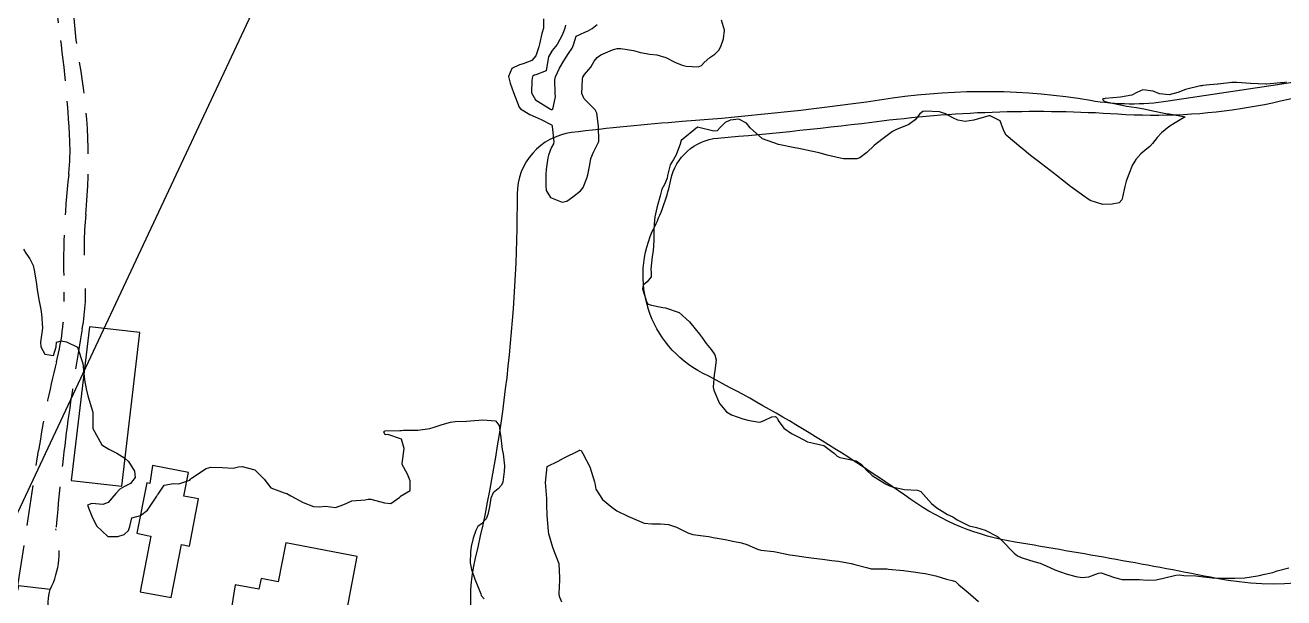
# Model space of a CAD drawing. Header units: metres. Extents: x 298520 to 308411, y 7433745 to 7450750.
# Drawn here: x 301082.7 to 301237.7, y 7443941.3 to 7444011.9 of the extents above; entities that cross this region are included whole.
import ezdxf

# ---------------------------------------------------------------- set-up
doc = ezdxf.new("R2010")
doc.units = ezdxf.units.M
doc.header["$LTSCALE"] = 10
doc.linetypes.add('CONTINUO', pattern=[0])
doc.linetypes.add('DASHED', pattern=[0.75, 0.5, -0.25])
for name, color, linetype in [('Area Verde e Lazer', 94, 'Continuous'), ('Curvas de Nivel 1m', 11, 'Continuous'), ('Edificações', 30, 'Continuous'), ('Hidrografia', 140, 'Continuous'), ('TEXTO', 45, 'Continuous'), ('Vias Primárias', 230, 'Continuous'), ('Vias Secundárias', 230, 'DASHED')]:
    doc.layers.add(name, color=color, linetype=linetype)

msp = doc.modelspace()

# ---------------------------------------------------------------- linework, layer by layer
at = {"layer": 'Area Verde e Lazer', "elevation": 683.98}
msp.add_lwpolyline([(301244.65, 7444005.75), (301236.08, 7444004.44, 0), (301223.44, 7444002.52, -0.079964), (301213.85, 7444002.6, 0.078577), (301189.51, 7444002.88, -0.017587), (301163.61, 7444000.01, 0.012035), (301150, 7443998.66, 0.378668), (301143.29, 7443991.06, -0.057498), (301138.13, 7443946.2, 0.342844), (301149.93, 7443920.55, 0.077568), (301153.36, 7443919.4, 0.010024), (301179.65, 7443915.45, 0.021064), (301218.07, 7443912.09, 0.035305), (301232.21, 7443912.45, 0.299651), (301239.1, 7443918.01, -0.016754)], format="xyb", dxfattribs=at)
at = {"layer": 'Curvas de Nivel 1m', "flags": 128}
for points, elevation in [([(301146.52, 7444012.68), (301146.55, 7444011.54), (301146.32, 7444010.85), (301146.03, 7444009.55), (301145.95, 7444009.22), (301145.61, 7444008.13), (301145.11, 7444007.56), (301144.04, 7444007.13), (301143.59, 7444007), (301142.62, 7444006.56), (301142.24, 7444005.59), (301142.41, 7444004.74), (301142.85, 7444003.59), (301143.53, 7444001.81), (301143.7, 7444001.58), (301144.84, 7444000.88), (301145.51, 7444000.59), (301146.24, 7444000.27), (301147.5, 7443999.61), (301147.56, 7443999.58), (301147.58, 7443999.53), (301147.61, 7443999.42), (301147.82, 7443997.53), (301147.75, 7443997.26), (301147.47, 7443996.76), (301147.13, 7443995.86), (301147.07, 7443995.53), (301146.85, 7443994.13), (301146.82, 7443993.54), (301146.81, 7443992.14), (301146.86, 7443991.54), (301147.4, 7443990.68), (301148.83, 7443990.08), (301149.39, 7443990.21), (301150.14, 7443990.76), (301151.09, 7443991.48), (301151.42, 7443991.9), (301151.86, 7443993.05), (301152, 7443993.47), (301152.22, 7443994.7), (301152.36, 7443995.47), (301152.69, 7443996.24), (301153.31, 7443997.46), (301153.33, 7443997.61), (301153.3, 7443999.46), (301153.1, 7444001.05), (301152.88, 7444001.47), (301151.54, 7444002.83), (301151.24, 7444003.48), (301151.32, 7444005.24), (301151.38, 7444005.48), (301151.44, 7444005.62), (301151.58, 7444005.83), (301152.34, 7444006.72), (301152.78, 7444007.47), (301153.15, 7444007.92), (301153.61, 7444008.24), (301155.03, 7444008.85), (301155.62, 7444009), (301156.04, 7444009), (301157.62, 7444008.77), (301158.47, 7444008.54), (301159.61, 7444008.32), (301160.49, 7444008.25), (301161.61, 7444007.91), (301162.71, 7444007.35), (301163.6, 7444006.96), (301164.08, 7444006.84), (301165.59, 7444006.78), (301165.97, 7444006.93), (301166.33, 7444007.3), (301166.99, 7444007.92), (301167.61, 7444008.32), (301168.1, 7444008.81), (301168.37, 7444009.28), (301168.71, 7444010.2), (301168.82, 7444011.28), (301168.44, 7444012.5)], 677), ([(301149.25, 7444011.91), (301149.15, 7444011.51), (301148.89, 7444010.76), (301148.23, 7444009.52), (301147.62, 7444008.77), (301147.14, 7444008), (301147.07, 7444007.54), (301146.86, 7444006.26), (301145.58, 7444005.78), (301145.39, 7444005.74), (301145.19, 7444005.56), (301145.08, 7444005.07), (301145.04, 7444003.56), (301145.54, 7444002.69), (301147.4, 7444001.53), (301147.48, 7444001.49), (301147.52, 7444001.48), (301147.67, 7444001.53), (301148, 7444003.08), (301147.96, 7444003.53), (301147.93, 7444005.17), (301148.01, 7444005.53), (301148.51, 7444006.6), (301149.02, 7444007.51), (301149.61, 7444008.4), (301150.07, 7444009.05), (301150.23, 7444009.49), (301150.57, 7444010.55), (301151.64, 7444011.04), (301151.97, 7444011.14), (301152.54, 7444011.47), (301153.15, 7444011.96)], 676), ([(301237.98, 7444004.86), (301237.58, 7444004.8), (301237.26, 7444004.78), (301235.57, 7444004.62), (301235.44, 7444004.62), (301233.57, 7444004.71), (301231.89, 7444004.84), (301231.58, 7444004.85), (301231.28, 7444004.83), (301229.57, 7444004.64), (301229.49, 7444004.64), (301228.52, 7444004.56), (301227.68, 7444004.46), (301227.57, 7444004.44), (301227.41, 7444004.41), (301225.57, 7444003.97), (301224.6, 7444003.58), (301223.56, 7444003.32), (301222.37, 7444003.44), (301221.56, 7444003.75), (301220.29, 7444003.93), (301219.56, 7444003.59), (301218.96, 7444003.28), (301217.56, 7444003.02), (301215.69, 7444002.85), (301215.55, 7444002.83), (301215.46, 7444002.81), (301215.34, 7444002.72), (301215.55, 7444002.54), (301215.81, 7444002.45), (301217.54, 7444002.06), (301218.3, 7444001.92), (301219.54, 7444001.76), (301220.64, 7444001.56), (301221.53, 7444001.35), (301223.14, 7444001.02), (301223.53, 7444000.95), (301225.52, 7444000.6), (301224.27, 7443999.86), (301223.51, 7443999.38), (301222.59, 7443998.63), (301222.06, 7443998.07), (301221.48, 7443997.32), (301221.17, 7443996.96), (301220.81, 7443996.66), (301220.08, 7443996.05), (301219.46, 7443995.33), (301219.19, 7443994.94), (301219.05, 7443994.67), (301218.58, 7443993.54), (301218.27, 7443992.68), (301218.09, 7443992.02), (301217.8, 7443990.69), (301217.71, 7443990.38), (301217.4, 7443989.99), (301216.55, 7443989.85), (301215.39, 7443989.8), (301213.83, 7443990.3), (301213.4, 7443990.59), (301213.31, 7443990.65), (301213.18, 7443990.74), (301211.42, 7443992.02), (301210.43, 7443992.78), (301209.44, 7443993.56), (301207.84, 7443994.81), (301207.46, 7443995.1), (301206.48, 7443995.84), (301205.47, 7443996.69), (301205.29, 7443996.84), (301203.5, 7443998.36), (301203.2, 7443998.86), (301202.73, 7444000.09), (301201.52, 7444000.74), (301201.36, 7444000.73), (301199.52, 7444000.19), (301198.42, 7444000.02), (301197.52, 7444000.18), (301197.01, 7444000.43), (301196.02, 7444000.95), (301195.53, 7444001.15), (301195.29, 7444001.2), (301193.53, 7444001.3), (301193.24, 7444001.27), (301192.87, 7444000.99), (301192.28, 7444000.23), (301191.51, 7443999.64), (301189.98, 7443999.02), (301189.5, 7443998.8), (301188.49, 7443998.04), (301187.49, 7443997.26), (301187.24, 7443997.05), (301186.32, 7443996.22), (301185.46, 7443995.55), (301185.11, 7443995.43), (301183.46, 7443995.43), (301183.07, 7443995.49), (301181.46, 7443995.89), (301180.45, 7443996.16), (301179.47, 7443996.39), (301177.95, 7443996.69), (301177.48, 7443996.79), (301175.48, 7443997.2), (301173.49, 7443997.89), (301171.98, 7443999.24), (301171.51, 7443999.83), (301170.59, 7444000.33), (301169.51, 7444000.19), (301168.88, 7443999.9), (301168.3, 7443999.28), (301167.9, 7443998.88), (301167.5, 7443998.85), (301165.5, 7443999.31), (301163.49, 7443997.68), (301163.4, 7443997.42), (301163.38, 7443997.34), (301162.88, 7443995.93), (301162.53, 7443995.35), (301162.13, 7443994.67), (301161.8, 7443993.36), (301161.74, 7443993.05), (301161.42, 7443992.28), (301161.1, 7443991.68), (301161.01, 7443991.37), (301160.91, 7443990.88), (301160.49, 7443989.37), (301160.25, 7443988.26), (301160.14, 7443987.38), (301160.1, 7443986.63), (301160.1, 7443985.38), (301160.02, 7443984.08), (301159.93, 7443983.38), (301159.73, 7443981.82), (301159.77, 7443981.38), (301159.8, 7443980.87), (301159.28, 7443980.27), (301158.82, 7443979.84), (301158.74, 7443979.4), (301159.25, 7443977.73), (301159.38, 7443977.53), (301159.84, 7443977.38), (301161.24, 7443977.1), (301161.55, 7443977.05), (301163.23, 7443976.51), (301164.52, 7443975.33), (301165.2, 7443974.47), (301165.72, 7443973.83), (301166.11, 7443973.31), (301166.56, 7443972.67), (301167.18, 7443971.94), (301167.63, 7443971.29), (301167.78, 7443970.67), (301167.62, 7443969.29), (301167.56, 7443968.87), (301167.43, 7443967.29), (301167.48, 7443966.92), (301168.21, 7443965.28), (301169.08, 7443964.24), (301169.69, 7443963.87), (301171.07, 7443963.39), (301171.7, 7443963.23), (301173.07, 7443962.99), (301173.29, 7443963), (301173.76, 7443963.21), (301174.65, 7443963.63), (301175.08, 7443963.68), (301175.32, 7443963.45), (301175.43, 7443963.19), (301176.1, 7443962.22), (301177.06, 7443961.6), (301177.87, 7443961.16), (301179.04, 7443960.57), (301179.77, 7443960.41), (301181.04, 7443960.09), (301182.34, 7443959.11), (301182.68, 7443958.77), (301183.02, 7443958.61), (301183.61, 7443958.51), (301185.01, 7443958.21), (301185.69, 7443957.75), (301186.28, 7443957.06), (301186.99, 7443956.42), (301188.65, 7443955.37), (301188.98, 7443955.2), (301189.47, 7443955.03), (301190.97, 7443954.7), (301192.58, 7443954.6), (301192.97, 7443954.42), (301194.3, 7443952.97), (301194.95, 7443952.41), (301196.28, 7443951.61), (301196.94, 7443951.32), (301197.16, 7443951.16), (301197.44, 7443950.93), (301198.92, 7443950.22), (301199.83, 7443949.99), (301200.91, 7443949.68), (301202.42, 7443948.87), (301202.7, 7443948.66), (301202.9, 7443948.45), (301204.45, 7443946.84), (301204.88, 7443946.52), (301205.44, 7443946.27), (301206.87, 7443945.83), (301207.65, 7443945.59), (301208.86, 7443945.07), (301209.47, 7443944.78), (301210.85, 7443944.28), (301212.06, 7443943.97), (301212.84, 7443943.85), (301213.68, 7443943.9), (301214.85, 7443944.38), (301215.16, 7443944.41), (301216.84, 7443943.84), (301217.77, 7443943.61), (301218.84, 7443943.59), (301219.91, 7443943.59), (301220.84, 7443943.52), (301221.94, 7443943.54), (301222.84, 7443943.74), (301224.38, 7443944.14), (301224.85, 7443944.15), (301225.36, 7443944.09), (301226.85, 7443944.04), (301228.16, 7443943.87), (301228.85, 7443943.78), (301229.63, 7443943.76), (301230.85, 7443943.74), (301231.63, 7443943.74), (301232.85, 7443943.8), (301234.41, 7443944.05), (301234.85, 7443944.14), (301235.13, 7443944.2), (301236.33, 7443944.47), (301236.71, 7443944.61), (301236.86, 7443944.68), (301238.27, 7443945.03)], 677), ([(301082.54, 7443984.3), (301082.82, 7443983.81), (301083.3, 7443983.12), (301083.71, 7443982.29), (301083.85, 7443981.72), (301084.08, 7443980.28), (301084.21, 7443979.32), (301084.36, 7443978.28), (301084.65, 7443976.85), (301084.73, 7443976.27), (301084.85, 7443974.62), (301084.83, 7443974.27), (301084.61, 7443972.85), (301084.67, 7443972.28), (301085.16, 7443971.37), (301086.23, 7443971.19), (301086.56, 7443972.26), (301086.6, 7443972.83), (301087.18, 7443973), (301087.83, 7443972.89), (301089.17, 7443972.22), (301089.81, 7443970.21), (301089.92, 7443969.42), (301090.05, 7443968.21), (301090.24, 7443967.08), (301090.46, 7443966.21), (301091.07, 7443964.2), (301091.05, 7443962.2), (301092.18, 7443960.19), (301093.03, 7443959.67), (301094.02, 7443959.17), (301095.01, 7443958.55), (301095.46, 7443958.15), (301096.19, 7443956.94), (301096.28, 7443956.14), (301095.69, 7443955.43), (301094.97, 7443955.06), (301094.39, 7443954.73), (301093.91, 7443954.17), (301092.94, 7443953.06), (301092.31, 7443952.82), (301090.94, 7443952.96), (301090.39, 7443952.76), (301090.59, 7443952.2), (301090.92, 7443951.38), (301091.5, 7443950.19), (301092.89, 7443948.89), (301094.14, 7443948.91), (301094.9, 7443949.14), (301095.44, 7443949.61), (301095.6, 7443950.14), (301095.85, 7443951.21), (301096.93, 7443951.49), (301097.8, 7443952.12), (301098.95, 7443953.87), (301099.04, 7443954.01), (301099.09, 7443954.1), (301099.84, 7443955.22), (301100.97, 7443955.41), (301101.65, 7443955.39), (301102.98, 7443955.84), (301103.09, 7443955.95), (301103.2, 7443956.06), (301105, 7443957.25), (301105.6, 7443957.43), (301107, 7443957.39), (301108.34, 7443957.33), (301109, 7443957.46), (301109.44, 7443957.53), (301110.99, 7443957.11), (301112.13, 7443955.95), (301112.97, 7443954.89), (301114.6, 7443954.27), (301114.96, 7443954.19), (301115.42, 7443953.91), (301116.94, 7443953.08), (301118.22, 7443952.6), (301118.94, 7443952.56), (301119.71, 7443952.63), (301120.94, 7443952.47), (301121.94, 7443952.83), (301122.95, 7443953.3), (301124.58, 7443953.42), (301124.95, 7443953.48), (301125.27, 7443953.47), (301126.95, 7443953.02), (301127.74, 7443952.97), (301128.83, 7443953.75), (301128.89, 7443953.81), (301128.95, 7443953.86), (301130.14, 7443954.55), (301130.11, 7443955.73), (301129.8, 7443956.55), (301129.13, 7443957.75), (301129.13, 7443957.88), (301129.4, 7443959.74), (301129.04, 7443960.9), (301127.38, 7443961.44), (301127.05, 7443961.4), (301126.9, 7443961.77), (301126.95, 7443961.88), (301127.05, 7443961.9), (301128.86, 7443961.94), (301129.06, 7443961.97), (301129.29, 7443961.99), (301131.06, 7443961.98), (301132.56, 7443962.2), (301133.06, 7443962.36), (301134.08, 7443962.7), (301135.07, 7443962.98), (301135.67, 7443963.06), (301137.07, 7443963.12), (301137.56, 7443963.15), (301139.07, 7443963.28), (301140.63, 7443963.16), (301141.06, 7443962.55), (301141.21, 7443961.6), (301141.23, 7443961.42), (301141.46, 7443959.6), (301141.56, 7443959.06), (301141.73, 7443957.59), (301141.69, 7443956.89), (301141.52, 7443955.59), (301141.37, 7443955.2), (301140.97, 7443954.76), (301140.33, 7443954.25), (301140.04, 7443953.61), (301139.87, 7443952.55), (301139.68, 7443951.62), (301139.46, 7443951.08), (301138.92, 7443950.45), (301138.43, 7443950.12), (301138.2, 7443949.64), (301137.87, 7443948.67), (301137.63, 7443947.64), (301137.56, 7443946.96), (301137.5, 7443945.64), (301137.66, 7443944.84), (301138.09, 7443943.64), (301138.81, 7443941.81), (301138.86, 7443941.68), (301138.88, 7443941.63), (301139.21, 7443941.22)], 678), ([(301148.8, 7443940.8), (301148.51, 7443941.51), (301148.45, 7443941.88), (301148.53, 7443943.51), (301148.55, 7443943.8), (301148.48, 7443945.51), (301148.03, 7443946.67), (301147.68, 7443947.52), (301147.21, 7443949.22), (301147.15, 7443949.53), (301146.98, 7443951.48), (301146.97, 7443951.53), (301146.95, 7443952.74), (301146.93, 7443953.51), (301146.93, 7443953.53), (301146.93, 7443953.56), (301146.8, 7443955.53), (301147, 7443957.53), (301148.34, 7443958.19), (301149.01, 7443958.56), (301150.92, 7443959.48), (301150.98, 7443959.52), (301151.02, 7443959.54), (301151.15, 7443959.48), (301151.39, 7443959.1), (301152.22, 7443957.47), (301152.82, 7443955.63), (301152.85, 7443955.46), (301152.97, 7443954.73), (301153.78, 7443953.45), (301154.94, 7443952.5), (301155.57, 7443952.06), (301156.93, 7443951.41), (301158.92, 7443950.53), (301159.85, 7443950.44), (301160.92, 7443950.46), (301161.9, 7443950.37), (301162.91, 7443950.05), (301164.32, 7443949.33), (301164.9, 7443949.15), (301166.53, 7443948.93), (301166.9, 7443948.87), (301167.41, 7443948.77), (301168.9, 7443948.5), (301169.84, 7443948.31), (301170.89, 7443948.11), (301171.57, 7443947.92), (301172.88, 7443947.33), (301173.3, 7443947.22), (301174.88, 7443947.03), (301175.08, 7443947), (301176.87, 7443946.64), (301177.51, 7443946.53), (301178.87, 7443946.35), (301179.79, 7443946.22), (301180.87, 7443946.08), (301182.03, 7443945.95), (301182.86, 7443945.84), (301184.39, 7443945.55), (301184.86, 7443945.45), (301186.28, 7443945.06), (301186.74, 7443944.94), (301186.85, 7443944.92), (301188.71, 7443944.89), (301188.85, 7443944.89), (301189.01, 7443944.87), (301190.85, 7443944.71), (301192.37, 7443944.51), (301192.85, 7443944.43), (301193.5, 7443944.32), (301194.84, 7443944.03), (301196.16, 7443943.63), (301196.84, 7443943.48), (301197.25, 7443943.34), (301197.67, 7443942.93), (301198.3, 7443942.39), (301198.82, 7443942.01), (301200.08, 7443940.9)], 678)]:
    msp.add_lwpolyline(points, dxfattribs=dict(at, elevation=elevation))
at = {"layer": 'Edificações'}
for points in [[(301090.63, 7443974.74), (301088.41, 7443955.81), (301094.63, 7443955.09), (301096.84, 7443974.01)], [(301097.72, 7443955.49), (301096.46, 7443949.29), (301097.76, 7443949.03), (301098.2, 7443948.95), (301096.89, 7443942.09), (301100.71, 7443941.36), (301101.96, 7443947.89), (301102.95, 7443947.7), (301104.06, 7443953.52), (301102.26, 7443953.86), (301102.82, 7443956.79), (301098.41, 7443957.62), (301098.06, 7443955.41)], [(301107.83, 7443938.31), (301123.44, 7443935.34), (301124.24, 7443939.57), (301122.37, 7443939.93), (301123.6, 7443946.42), (301114.8, 7443948.09), (301113.89, 7443943.29), (301111.76, 7443943.7), (301111.51, 7443942.39), (301108.6, 7443942.94)]]:
    msp.add_lwpolyline(points, close=True, dxfattribs=at)
at = {"layer": 'Hidrografia', "elevation": 684.15}
msp.add_lwpolyline([(301268.29, 7443981.57), (301267.67, 7443981.05, 0.287903), (301267.09, 7443979.3, 0.010272), (301268.54, 7443973.97, -0.089196), (301269.63, 7443963.79, -0.142772), (301265.14, 7443951.67, -0.206815), (301259.48, 7443948.39, 0.074786), (301251.26, 7443946.15, -0.153346), (301229.41, 7443943.72, 0.00767), (301204.59, 7443948.19, -0.113681), (301191.77, 7443953.44, 0.034804), (301166.12, 7443969.02, -0.410281), (301160.22, 7443987.1, 0.064844), (301162.2, 7443992.84, -0.331871), (301167.99, 7443997.98, 0.009774), (301188.2, 7444000.1, -0.047453), (301217.22, 7444000.96, 0.116486), (301248.77, 7444006.26), (301255.15, 7443998.19), (301262.09, 7443989.41)], format="xyb", close=True, dxfattribs=at)
at = {"layer": 'TEXTO', "linetype": 'CONTINUO'}
msp.add_polyline3d([(301066.05, 7443918.2, 0), (301158.56, 7444115.68, 0)], dxfattribs=at)
at = {"layer": 'Vias Primárias'}
msp.add_lwpolyline([(301085.81, 7443938.8, -0.12125), (301085.73, 7443942.04), (301085.8, 7443942.36), (301081.89, 7443942.81, -0.091936), (301079.54, 7443936.93, -0.068812)], format="xyb", dxfattribs=at)
at = {"layer": 'Vias Secundárias', "elevation": 677.2}
msp.add_lwpolyline([(301135.45, 7444122.51), (301128.29, 7444121.54, -0.021418), (301116.5, 7444120.45, -0.012509), (301103.93, 7444120.15, 0.281263), (301083.77, 7444107.86, 0.068081), (301081.34, 7444100.98, 0.075707), (301081.1, 7444096.35, 0.062933), (301082.92, 7444088.41, -0.067455), (301083.93, 7444083.79), (301084.48, 7444076.66), (301085.07, 7444073.46, -0.031831), (301086.73, 7444059.73, 0.007935), (301088.41, 7444036.73, -0.047422), (301088.34, 7444026.33), (301088.64, 7444014.61, 0.039218), (301089.4, 7444007.33, -0.070203), (301090.19, 7443988.56, 0.042899), (301090.1, 7443981.19, -0.062009), (301089.76, 7443974.48, 0.010629), (301087.9, 7443962.46, 0.011187), (301086.52, 7443949.83, -0.190179), (301085.8, 7443942.36, 1.018847)], format="xyb", dxfattribs=at)
at = {"layer": 'Vias Secundárias'}
msp.add_lwpolyline([(301081.84, 7443942.82), (301084.38, 7443959.49, -0.024511), (301086.6, 7443970.43, 0.071056), (301087.52, 7443978.99, -0.037052), (301088.09, 7443993.51, 0.039392), (301088.23, 7443997.55, 0.026459), (301086.8, 7444012.2, -0.035961), (301085.97, 7444022.85, 0.011144), (301085.86, 7444026.65, -0.016283), (301085.67, 7444037.57, 0.057258), (301084.67, 7444047.49, -0.056378), (301083.05, 7444063.45), (301081.84, 7444076.02), (301081.65, 7444078.39), (301081.25, 7444078.36), (301080.72, 7444083.99, 0.047871), (301080.1, 7444087.2, 0.076978), (301077.61, 7444092.51, -0.119446), (301075.01, 7444099.51, -0.050668), (301074.92, 7444105.68, 0.100863), (301074.32, 7444110.83)], format="xyb", dxfattribs=at)

doc.saveas('drawing.dxf')
